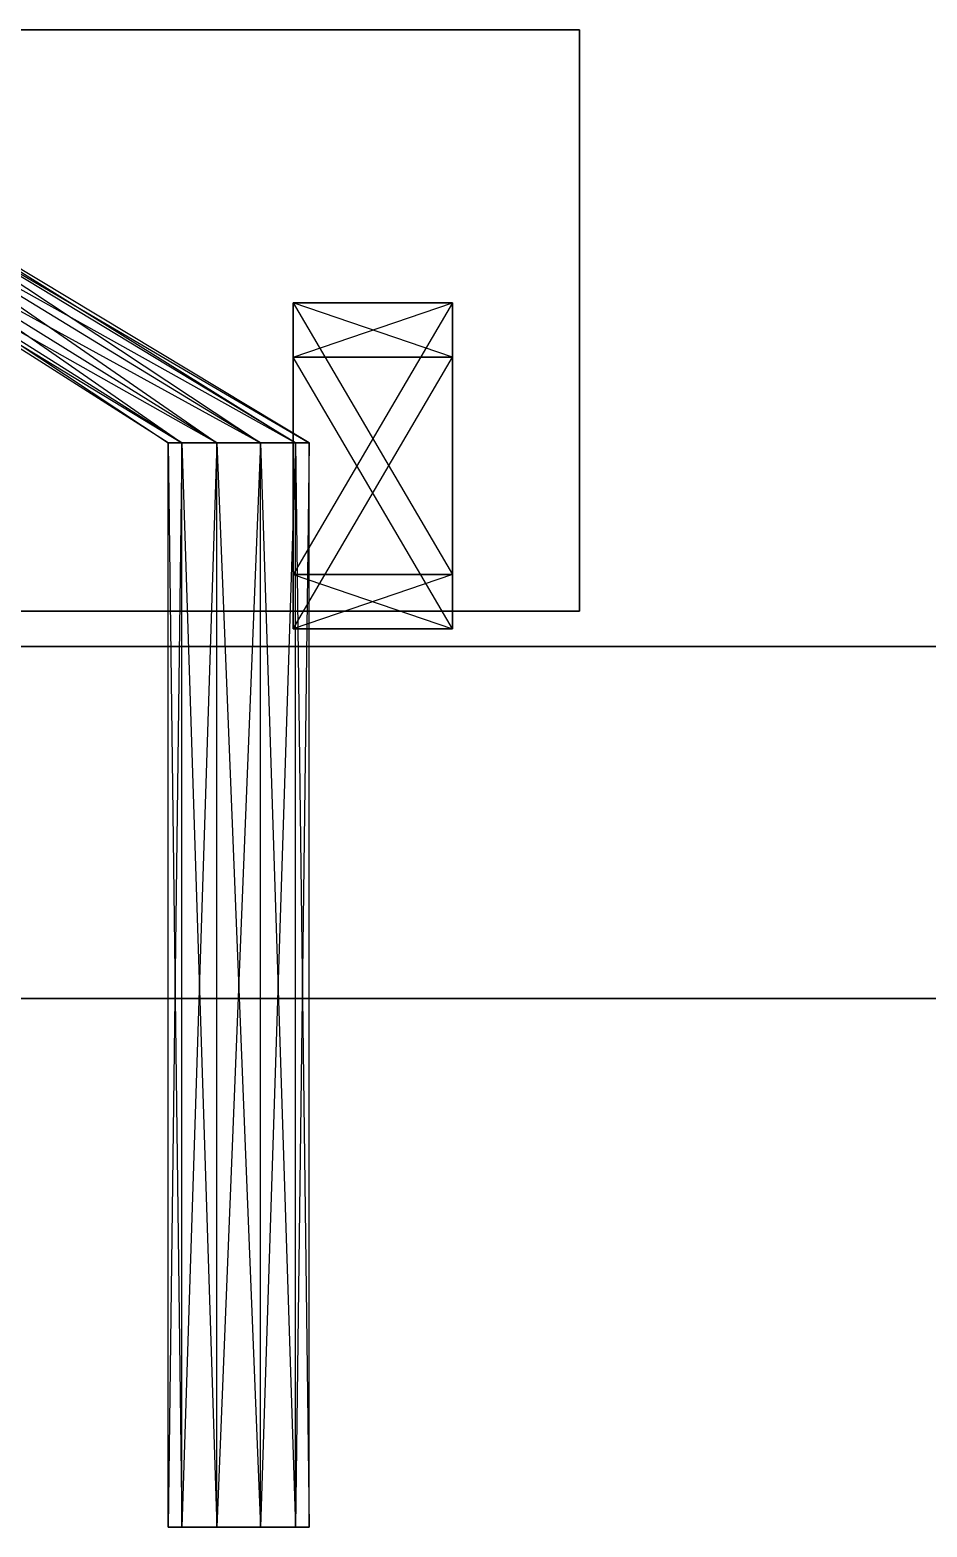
# Model space of a CAD drawing. Extents: x 0 to 4960, y -79 to 258.
# Drawn here: x 3156.7 to 3257, y -78.7 to 88.6 of the extents above; entities that cross this region are included whole.
import ezdxf

# ---------------------------------------------------------------- set-up
doc = ezdxf.new("R2010")
doc.units = 0
doc.layers.add('UB3D', color=1, linetype='CONTINUOUS')

msp = doc.modelspace()

# ---------------------------------------------------------------- linework, layer by layer
at = {"layer": 'UB3D', "color": 27}
for points in [[(3021.259843, 23.622047, -1301.181102), (3218.110236, 23.622047, -1301.181102), (3218.110236, 88.582677, -1301.181102), (3021.259843, 88.582677, -1301.181102)], [(3218.110236, 23.622047, -1458.661417), (3021.259843, 23.622047, -1458.661417), (3021.259843, 88.582677, -1458.661417), (3218.110236, 88.582677, -1458.661417)], [(3218.110236, 88.582677, -1458.661417), (3218.110236, 88.582677, -1301.181102), (3021.259843, 88.582677, -1301.181102)], [(3218.110236, 88.582677, -1458.661417), (3021.259843, 88.582677, -1301.181102), (3021.259843, 88.582677, -1458.661417)], [(3218.110236, 88.582677, -1458.661417), (3021.259843, 88.582677, -1458.661417), (3218.110236, 88.582677, -1458.661417)], [(3021.259843, 23.622047, -1881.102362), (3218.110236, 23.622047, -1881.102362), (3218.110236, 88.582677, -1881.102362), (3021.259843, 88.582677, -1881.102362)], [(3218.110236, 23.622047, -2038.582677), (3021.259843, 23.622047, -2038.582677), (3021.259843, 88.582677, -2038.582677), (3218.110236, 88.582677, -2038.582677)], [(3218.110236, 88.582677, -2038.582677), (3218.110236, 88.582677, -1881.102362), (3021.259843, 88.582677, -1881.102362)], [(3218.110236, 88.582677, -2038.582677), (3021.259843, 88.582677, -1881.102362), (3021.259843, 88.582677, -2038.582677)], [(3218.110236, 88.582677, -2038.582677), (3021.259843, 88.582677, -2038.582677), (3218.110236, 88.582677, -2038.582677)], [(3218.110236, 23.622047, -1301.181102), (3218.110236, 23.622047, -1458.661417), (3218.110236, 88.582677, -1458.661417), (3218.110236, 88.582677, -1301.181102)], [(3218.110236, 23.622047, -1881.102362), (3218.110236, 23.622047, -2038.582677), (3218.110236, 88.582677, -2038.582677), (3218.110236, 88.582677, -1881.102362)], [(3021.259843, 23.622047, -1458.661417), (3021.259843, 23.622047, -1301.181102), (3218.110236, 23.622047, -1301.181102)], [(3021.259843, 23.622047, -1458.661417), (3218.110236, 23.622047, -1301.181102), (3218.110236, 23.622047, -1458.661417)], [(3021.259843, 23.622047, -1458.661417), (3218.110236, 23.622047, -1458.661417), (3021.259843, 23.622047, -1458.661417)], [(3021.259843, 23.622047, -2038.582677), (3021.259843, 23.622047, -1881.102362), (3218.110236, 23.622047, -1881.102362)], [(3021.259843, 23.622047, -2038.582677), (3218.110236, 23.622047, -1881.102362), (3218.110236, 23.622047, -2038.582677)], [(3021.259843, 23.622047, -2038.582677), (3218.110236, 23.622047, -2038.582677), (3021.259843, 23.622047, -2038.582677)]]:
    msp.add_3dface(points, dxfattribs=at)
at = {"layer": 'UB3D', "color": 254}
for points in [[(3140.629921, 70.065157, -1064.629921), (3187.874016, 42.423071, -1060), (3140.629921, 70.870118, -1060)], [(3187.874016, 42.423071, -1060), (3140.629921, 70.870118, -1060), (3186.370079, 42.423071, -1055.370079)], [(3140.629921, 70.870118, -1060), (3186.370079, 42.423071, -1055.370079), (3140.629921, 70.065157, -1055.370079)], [(3140.629921, 67.957953, -1067.488189), (3186.370079, 42.423071, -1064.629921), (3140.629921, 70.065157, -1064.629921)], [(3186.370079, 42.423071, -1064.629921), (3140.629921, 70.065157, -1064.629921), (3187.874016, 42.423071, -1060)], [(3186.370079, 42.423071, -1055.370079), (3140.629921, 70.065157, -1055.370079), (3182.433071, 42.423071, -1052.511811)], [(3140.629921, 70.065157, -1055.370079), (3182.433071, 42.423071, -1052.511811), (3140.629921, 67.957953, -1052.511811)], [(3140.629921, 65.353465, -1067.488189), (3182.433071, 42.423071, -1067.488189), (3140.629921, 67.957953, -1067.488189)], [(3182.433071, 42.423071, -1067.488189), (3140.629921, 67.957953, -1067.488189), (3186.370079, 42.423071, -1064.629921)], [(3182.433071, 42.423071, -1052.511811), (3140.629921, 67.957953, -1052.511811), (3177.566929, 42.423071, -1052.511811)], [(3140.629921, 67.957953, -1052.511811), (3177.566929, 42.423071, -1052.511811), (3140.629921, 65.353465, -1052.511811)], [(3140.629921, 63.246299, -1064.629921), (3177.566929, 42.423071, -1067.488189), (3140.629921, 65.353465, -1067.488189)], [(3177.566929, 42.423071, -1067.488189), (3140.629921, 65.353465, -1067.488189), (3182.433071, 42.423071, -1067.488189)], [(3177.566929, 42.423071, -1052.511811), (3140.629921, 65.353465, -1052.511811), (3173.629921, 42.423071, -1055.370079)], [(3140.629921, 65.353465, -1052.511811), (3173.629921, 42.423071, -1055.370079), (3140.629921, 63.246299, -1055.370079)], [(3140.629921, 62.441339, -1060), (3173.629921, 42.423071, -1060), (3140.629921, 63.246299, -1064.629921)], [(3173.629921, 42.423071, -1060), (3140.629921, 63.246299, -1064.629921), (3177.566929, 42.423071, -1067.488189)], [(3173.629921, 42.423071, -1055.370079), (3140.629921, 63.246299, -1055.370079), (3172.125984, 42.423071, -1060)], [(3140.629921, 63.246299, -1055.370079), (3172.125984, 42.423071, -1060), (3140.629921, 62.441339, -1060)], [(3172.125984, 42.423071, -1060), (3140.629921, 62.441339, -1060), (3173.629921, 42.423071, -1060)], [(3203.897598, 52.001299, -1322.913386), (3186.102402, 52.001299, -1322.913386), (3203.897598, 58.070866, -1322.913386)], [(3186.102402, 52.001299, -1322.913386), (3203.897598, 58.070866, -1322.913386), (3186.102402, 58.070866, -1322.913386)], [(3203.897598, 58.070866, -1322.913386), (3186.102402, 58.070866, -1322.913386), (3203.897598, 58.070866, -1275.669291)], [(3186.102402, 58.070866, -1322.913386), (3203.897598, 58.070866, -1275.669291), (3186.102402, 58.070866, -1275.669291)], [(3203.897598, 58.070866, -1275.669291), (3186.102402, 58.070866, -1275.669291), (3203.897598, 27.723071, -1275.669291)], [(3186.102402, 58.070866, -1275.669291), (3203.897598, 27.723071, -1275.669291), (3186.102402, 27.723071, -1275.669291)], [(3186.102402, 52.001299, -1283.543307), (3186.102402, 27.723071, -1275.669291), (3186.102402, 58.070866, -1275.669291)], [(3186.102402, 27.723071, -1275.669291), (3186.102402, 58.070866, -1275.669291), (3186.102402, 52.001299, -1283.543307)], [(3186.102402, 58.070866, -1275.669291), (3186.102402, 52.001299, -1283.543307), (3186.102402, 52.001299, -1322.913386)], [(3186.102402, 52.001299, -1283.543307), (3186.102402, 52.001299, -1322.913386), (3186.102402, 58.070866, -1275.669291)], [(3186.102402, 52.001299, -1322.913386), (3186.102402, 58.070866, -1275.669291), (3186.102402, 58.070866, -1322.913386)], [(3186.102402, 58.070866, -1275.669291), (3186.102402, 58.070866, -1322.913386), (3186.102402, 52.001299, -1322.913386)], [(3186.102402, 52.001299, -1437.086614), (3203.897598, 52.001299, -1437.086614), (3186.102402, 58.070866, -1437.086614)], [(3203.897598, 52.001299, -1437.086614), (3186.102402, 58.070866, -1437.086614), (3203.897598, 58.070866, -1437.086614)], [(3186.102402, 58.070866, -1437.086614), (3203.897598, 58.070866, -1437.086614), (3186.102402, 58.070866, -1484.330709)], [(3203.897598, 58.070866, -1437.086614), (3186.102402, 58.070866, -1484.330709), (3203.897598, 58.070866, -1484.330709)], [(3186.102402, 58.070866, -1484.330709), (3203.897598, 58.070866, -1484.330709), (3186.102402, 27.723071, -1484.330709)], [(3203.897598, 58.070866, -1484.330709), (3186.102402, 27.723071, -1484.330709), (3203.897598, 27.723071, -1484.330709)], [(3186.102402, 52.001299, -1476.456693), (3186.102402, 27.723071, -1484.330709), (3186.102402, 58.070866, -1484.330709)], [(3186.102402, 27.723071, -1484.330709), (3186.102402, 58.070866, -1484.330709), (3186.102402, 52.001299, -1476.456693)], [(3186.102402, 58.070866, -1484.330709), (3186.102402, 52.001299, -1476.456693), (3186.102402, 52.001299, -1437.086614)], [(3186.102402, 52.001299, -1476.456693), (3186.102402, 52.001299, -1437.086614), (3186.102402, 58.070866, -1484.330709)], [(3186.102402, 52.001299, -1437.086614), (3186.102402, 58.070866, -1484.330709), (3186.102402, 58.070866, -1437.086614)], [(3186.102402, 58.070866, -1484.330709), (3186.102402, 58.070866, -1437.086614), (3186.102402, 52.001299, -1437.086614)], [(3203.897598, 52.001299, -1902.913386), (3186.102402, 52.001299, -1902.913386), (3203.897598, 58.070866, -1902.913386)], [(3186.102402, 52.001299, -1902.913386), (3203.897598, 58.070866, -1902.913386), (3186.102402, 58.070866, -1902.913386)], [(3203.897598, 58.070866, -1902.913386), (3186.102402, 58.070866, -1902.913386), (3203.897598, 58.070866, -1855.669291)], [(3186.102402, 58.070866, -1902.913386), (3203.897598, 58.070866, -1855.669291), (3186.102402, 58.070866, -1855.669291)], [(3203.897598, 58.070866, -1855.669291), (3186.102402, 58.070866, -1855.669291), (3203.897598, 27.723071, -1855.669291)], [(3186.102402, 58.070866, -1855.669291), (3203.897598, 27.723071, -1855.669291), (3186.102402, 27.723071, -1855.669291)], [(3186.102402, 52.001299, -1863.543307), (3186.102402, 27.723071, -1855.669291), (3186.102402, 58.070866, -1855.669291)], [(3186.102402, 27.723071, -1855.669291), (3186.102402, 58.070866, -1855.669291), (3186.102402, 52.001299, -1863.543307)], [(3186.102402, 58.070866, -1855.669291), (3186.102402, 52.001299, -1863.543307), (3186.102402, 52.001299, -1902.913386)], [(3186.102402, 52.001299, -1863.543307), (3186.102402, 52.001299, -1902.913386), (3186.102402, 58.070866, -1855.669291)], [(3186.102402, 52.001299, -1902.913386), (3186.102402, 58.070866, -1855.669291), (3186.102402, 58.070866, -1902.913386)], [(3186.102402, 58.070866, -1855.669291), (3186.102402, 58.070866, -1902.913386), (3186.102402, 52.001299, -1902.913386)], [(3186.102402, 52.001299, -2017.086614), (3203.897598, 52.001299, -2017.086614), (3186.102402, 58.070866, -2017.086614)], [(3203.897598, 52.001299, -2017.086614), (3186.102402, 58.070866, -2017.086614), (3203.897598, 58.070866, -2017.086614)], [(3186.102402, 58.070866, -2017.086614), (3203.897598, 58.070866, -2017.086614), (3186.102402, 58.070866, -2064.330709)], [(3203.897598, 58.070866, -2017.086614), (3186.102402, 58.070866, -2064.330709), (3203.897598, 58.070866, -2064.330709)], [(3186.102402, 58.070866, -2064.330709), (3203.897598, 58.070866, -2064.330709), (3186.102402, 27.723071, -2064.330709)], [(3203.897598, 58.070866, -2064.330709), (3186.102402, 27.723071, -2064.330709), (3203.897598, 27.723071, -2064.330709)], [(3186.102402, 52.001299, -2056.456693), (3186.102402, 27.723071, -2064.330709), (3186.102402, 58.070866, -2064.330709)], [(3186.102402, 27.723071, -2064.330709), (3186.102402, 58.070866, -2064.330709), (3186.102402, 52.001299, -2056.456693)], [(3186.102402, 58.070866, -2064.330709), (3186.102402, 52.001299, -2056.456693), (3186.102402, 52.001299, -2017.086614)], [(3186.102402, 52.001299, -2056.456693), (3186.102402, 52.001299, -2017.086614), (3186.102402, 58.070866, -2064.330709)], [(3186.102402, 52.001299, -2017.086614), (3186.102402, 58.070866, -2064.330709), (3186.102402, 58.070866, -2017.086614)], [(3186.102402, 58.070866, -2064.330709), (3186.102402, 58.070866, -2017.086614), (3186.102402, 52.001299, -2017.086614)], [(3203.897598, 52.001299, -1283.543307), (3203.897598, 27.723071, -1275.669291), (3203.897598, 58.070866, -1275.669291)], [(3203.897598, 27.723071, -1275.669291), (3203.897598, 58.070866, -1275.669291), (3203.897598, 52.001299, -1283.543307)], [(3203.897598, 58.070866, -1275.669291), (3203.897598, 52.001299, -1283.543307), (3203.897598, 52.001299, -1322.913386)], [(3203.897598, 52.001299, -1283.543307), (3203.897598, 52.001299, -1322.913386), (3203.897598, 58.070866, -1275.669291)], [(3203.897598, 52.001299, -1322.913386), (3203.897598, 58.070866, -1275.669291), (3203.897598, 58.070866, -1322.913386)], [(3203.897598, 58.070866, -1275.669291), (3203.897598, 58.070866, -1322.913386), (3203.897598, 52.001299, -1322.913386)], [(3203.897598, 52.001299, -1476.456693), (3203.897598, 27.723071, -1484.330709), (3203.897598, 58.070866, -1484.330709)], [(3203.897598, 27.723071, -1484.330709), (3203.897598, 58.070866, -1484.330709), (3203.897598, 52.001299, -1476.456693)], [(3203.897598, 58.070866, -1484.330709), (3203.897598, 52.001299, -1476.456693), (3203.897598, 52.001299, -1437.086614)], [(3203.897598, 52.001299, -1476.456693), (3203.897598, 52.001299, -1437.086614), (3203.897598, 58.070866, -1484.330709)], [(3203.897598, 52.001299, -1437.086614), (3203.897598, 58.070866, -1484.330709), (3203.897598, 58.070866, -1437.086614)], [(3203.897598, 58.070866, -1484.330709), (3203.897598, 58.070866, -1437.086614), (3203.897598, 52.001299, -1437.086614)], [(3203.897598, 52.001299, -1863.543307), (3203.897598, 27.723071, -1855.669291), (3203.897598, 58.070866, -1855.669291)], [(3203.897598, 27.723071, -1855.669291), (3203.897598, 58.070866, -1855.669291), (3203.897598, 52.001299, -1863.543307)], [(3203.897598, 58.070866, -1855.669291), (3203.897598, 52.001299, -1863.543307), (3203.897598, 52.001299, -1902.913386)], [(3203.897598, 52.001299, -1863.543307), (3203.897598, 52.001299, -1902.913386), (3203.897598, 58.070866, -1855.669291)], [(3203.897598, 52.001299, -1902.913386), (3203.897598, 58.070866, -1855.669291), (3203.897598, 58.070866, -1902.913386)], [(3203.897598, 58.070866, -1855.669291), (3203.897598, 58.070866, -1902.913386), (3203.897598, 52.001299, -1902.913386)], [(3203.897598, 52.001299, -2056.456693), (3203.897598, 27.723071, -2064.330709), (3203.897598, 58.070866, -2064.330709)], [(3203.897598, 27.723071, -2064.330709), (3203.897598, 58.070866, -2064.330709), (3203.897598, 52.001299, -2056.456693)], [(3203.897598, 58.070866, -2064.330709), (3203.897598, 52.001299, -2056.456693), (3203.897598, 52.001299, -2017.086614)], [(3203.897598, 52.001299, -2056.456693), (3203.897598, 52.001299, -2017.086614), (3203.897598, 58.070866, -2064.330709)], [(3203.897598, 52.001299, -2017.086614), (3203.897598, 58.070866, -2064.330709), (3203.897598, 58.070866, -2017.086614)], [(3203.897598, 58.070866, -2064.330709), (3203.897598, 58.070866, -2017.086614), (3203.897598, 52.001299, -2017.086614)], [(3203.897598, 21.653543, -1283.543307), (3186.102402, 21.653543, -1283.543307), (3203.897598, 52.001299, -1283.543307)], [(3186.102402, 21.653543, -1283.543307), (3203.897598, 52.001299, -1283.543307), (3186.102402, 52.001299, -1283.543307)], [(3203.897598, 52.001299, -1283.543307), (3186.102402, 52.001299, -1283.543307), (3203.897598, 52.001299, -1322.913386)], [(3186.102402, 52.001299, -1283.543307), (3203.897598, 52.001299, -1322.913386), (3186.102402, 52.001299, -1322.913386)], [(3186.102402, 27.723071, -1275.669291), (3186.102402, 21.653543, -1283.543307), (3186.102402, 52.001299, -1283.543307)], [(3186.102402, 21.653543, -1283.543307), (3186.102402, 52.001299, -1283.543307), (3186.102402, 27.723071, -1275.669291)], [(3186.102402, 21.653543, -1476.456693), (3203.897598, 21.653543, -1476.456693), (3186.102402, 52.001299, -1476.456693)], [(3203.897598, 21.653543, -1476.456693), (3186.102402, 52.001299, -1476.456693), (3203.897598, 52.001299, -1476.456693)], [(3186.102402, 52.001299, -1476.456693), (3203.897598, 52.001299, -1476.456693), (3186.102402, 52.001299, -1437.086614)], [(3203.897598, 52.001299, -1476.456693), (3186.102402, 52.001299, -1437.086614), (3203.897598, 52.001299, -1437.086614)], [(3186.102402, 21.653543, -1484.330709), (3186.102402, 21.653543, -1476.456693), (3186.102402, 52.001299, -1476.456693)], [(3186.102402, 21.653543, -1476.456693), (3186.102402, 52.001299, -1476.456693), (3186.102402, 27.723071, -1484.330709)], [(3203.897598, 21.653543, -1863.543307), (3186.102402, 21.653543, -1863.543307), (3203.897598, 52.001299, -1863.543307)], [(3186.102402, 21.653543, -1863.543307), (3203.897598, 52.001299, -1863.543307), (3186.102402, 52.001299, -1863.543307)], [(3203.897598, 52.001299, -1863.543307), (3186.102402, 52.001299, -1863.543307), (3203.897598, 52.001299, -1902.913386)], [(3186.102402, 52.001299, -1863.543307), (3203.897598, 52.001299, -1902.913386), (3186.102402, 52.001299, -1902.913386)], [(3186.102402, 27.723071, -1855.669291), (3186.102402, 21.653543, -1863.543307), (3186.102402, 52.001299, -1863.543307)], [(3186.102402, 21.653543, -1863.543307), (3186.102402, 52.001299, -1863.543307), (3186.102402, 27.723071, -1855.669291)], [(3186.102402, 21.653543, -2056.456693), (3203.897598, 21.653543, -2056.456693), (3186.102402, 52.001299, -2056.456693)], [(3203.897598, 21.653543, -2056.456693), (3186.102402, 52.001299, -2056.456693), (3203.897598, 52.001299, -2056.456693)], [(3186.102402, 52.001299, -2056.456693), (3203.897598, 52.001299, -2056.456693), (3186.102402, 52.001299, -2017.086614)], [(3203.897598, 52.001299, -2056.456693), (3186.102402, 52.001299, -2017.086614), (3203.897598, 52.001299, -2017.086614)], [(3186.102402, 21.653543, -2064.330709), (3186.102402, 21.653543, -2056.456693), (3186.102402, 52.001299, -2056.456693)], [(3186.102402, 21.653543, -2056.456693), (3186.102402, 52.001299, -2056.456693), (3186.102402, 27.723071, -2064.330709)], [(3203.897598, 21.653543, -1275.669291), (3203.897598, 21.653543, -1283.543307), (3203.897598, 52.001299, -1283.543307)], [(3203.897598, 21.653543, -1283.543307), (3203.897598, 52.001299, -1283.543307), (3203.897598, 27.723071, -1275.669291)], [(3203.897598, 27.723071, -1484.330709), (3203.897598, 21.653543, -1476.456693), (3203.897598, 52.001299, -1476.456693)], [(3203.897598, 21.653543, -1476.456693), (3203.897598, 52.001299, -1476.456693), (3203.897598, 27.723071, -1484.330709)], [(3203.897598, 21.653543, -1855.669291), (3203.897598, 21.653543, -1863.543307), (3203.897598, 52.001299, -1863.543307)], [(3203.897598, 21.653543, -1863.543307), (3203.897598, 52.001299, -1863.543307), (3203.897598, 27.723071, -1855.669291)], [(3203.897598, 27.723071, -2064.330709), (3203.897598, 21.653543, -2056.456693), (3203.897598, 52.001299, -2056.456693)], [(3203.897598, 21.653543, -2056.456693), (3203.897598, 52.001299, -2056.456693), (3203.897598, 27.723071, -2064.330709)], [(3172.125984, -78.740157, -1060), (3172.125984, 42.423071, -1060), (3173.629921, -78.740157, -1064.629921)], [(3172.125984, 42.423071, -1060), (3173.629921, -78.740157, -1064.629921), (3173.629921, 42.423071, -1060)], [(3173.629921, -78.740157, -1055.370079), (3173.629921, 42.423071, -1055.370079), (3172.125984, -78.740157, -1060)], [(3173.629921, 42.423071, -1055.370079), (3172.125984, -78.740157, -1060), (3172.125984, 42.423071, -1060)], [(3173.629921, -78.740157, -1064.629921), (3173.629921, 42.423071, -1060), (3177.566929, -78.740157, -1067.488189)], [(3173.629921, 42.423071, -1060), (3177.566929, -78.740157, -1067.488189), (3177.566929, 42.423071, -1067.488189)], [(3177.566929, -78.740157, -1052.511811), (3177.566929, 42.423071, -1052.511811), (3173.629921, -78.740157, -1055.370079)], [(3177.566929, 42.423071, -1052.511811), (3173.629921, -78.740157, -1055.370079), (3173.629921, 42.423071, -1055.370079)], [(3177.566929, -78.740157, -1067.488189), (3177.566929, 42.423071, -1067.488189), (3182.433071, -78.740157, -1067.488189)], [(3177.566929, 42.423071, -1067.488189), (3182.433071, -78.740157, -1067.488189), (3182.433071, 42.423071, -1067.488189)], [(3182.433071, -78.740157, -1052.511811), (3182.433071, 42.423071, -1052.511811), (3177.566929, -78.740157, -1052.511811)], [(3182.433071, 42.423071, -1052.511811), (3177.566929, -78.740157, -1052.511811), (3177.566929, 42.423071, -1052.511811)], [(3182.433071, -78.740157, -1067.488189), (3182.433071, 42.423071, -1067.488189), (3186.370079, -78.740157, -1064.629921)], [(3182.433071, 42.423071, -1067.488189), (3186.370079, -78.740157, -1064.629921), (3186.370079, 42.423071, -1064.629921)], [(3186.370079, -78.740157, -1055.370079), (3186.370079, 42.423071, -1055.370079), (3182.433071, -78.740157, -1052.511811)], [(3186.370079, 42.423071, -1055.370079), (3182.433071, -78.740157, -1052.511811), (3182.433071, 42.423071, -1052.511811)], [(3186.370079, -78.740157, -1064.629921), (3186.370079, 42.423071, -1064.629921), (3187.874016, -78.740157, -1060)], [(3186.370079, 42.423071, -1064.629921), (3187.874016, -78.740157, -1060), (3187.874016, 42.423071, -1060)], [(3187.874016, -78.740157, -1060), (3187.874016, 42.423071, -1060), (3186.370079, -78.740157, -1055.370079)], [(3187.874016, 42.423071, -1060), (3186.370079, -78.740157, -1055.370079), (3186.370079, 42.423071, -1055.370079)], [(3203.897598, 27.723071, -1275.669291), (3186.102402, 27.723071, -1275.669291), (3203.897598, 27.723071, -1263.858268)], [(3186.102402, 27.723071, -1275.669291), (3203.897598, 27.723071, -1263.858268), (3186.102402, 27.723071, -1263.858268)], [(3203.897598, 27.723071, -1263.858268), (3186.102402, 27.723071, -1263.858268), (3203.897598, 21.653543, -1263.858268)], [(3186.102402, 27.723071, -1263.858268), (3203.897598, 21.653543, -1263.858268), (3186.102402, 21.653543, -1263.858268)], [(3186.102402, 21.653543, -1263.858268), (3186.102402, 27.723071, -1263.858268), (3186.102402, 21.653543, -1275.669291)], [(3186.102402, 27.723071, -1263.858268), (3186.102402, 21.653543, -1275.669291), (3186.102402, 27.723071, -1275.669291)], [(3186.102402, 21.653543, -1275.669291), (3186.102402, 27.723071, -1275.669291), (3186.102402, 21.653543, -1283.543307)], [(3186.102402, 27.723071, -1484.330709), (3203.897598, 27.723071, -1484.330709), (3186.102402, 27.723071, -1496.141732)], [(3203.897598, 27.723071, -1484.330709), (3186.102402, 27.723071, -1496.141732), (3203.897598, 27.723071, -1496.141732)], [(3186.102402, 27.723071, -1496.141732), (3203.897598, 27.723071, -1496.141732), (3186.102402, 21.653543, -1496.141732)], [(3203.897598, 27.723071, -1496.141732), (3186.102402, 21.653543, -1496.141732), (3203.897598, 21.653543, -1496.141732)], [(3186.102402, 27.723071, -1496.141732), (3186.102402, 21.653543, -1496.141732), (3186.102402, 27.723071, -1484.330709)], [(3186.102402, 21.653543, -1496.141732), (3186.102402, 27.723071, -1484.330709), (3186.102402, 21.653543, -1484.330709)], [(3186.102402, 27.723071, -1484.330709), (3186.102402, 21.653543, -1484.330709), (3186.102402, 21.653543, -1476.456693)], [(3203.897598, 27.723071, -1855.669291), (3186.102402, 27.723071, -1855.669291), (3203.897598, 27.723071, -1843.858268)], [(3186.102402, 27.723071, -1855.669291), (3203.897598, 27.723071, -1843.858268), (3186.102402, 27.723071, -1843.858268)], [(3203.897598, 27.723071, -1843.858268), (3186.102402, 27.723071, -1843.858268), (3203.897598, 21.653543, -1843.858268)], [(3186.102402, 27.723071, -1843.858268), (3203.897598, 21.653543, -1843.858268), (3186.102402, 21.653543, -1843.858268)], [(3186.102402, 21.653543, -1843.858268), (3186.102402, 27.723071, -1843.858268), (3186.102402, 21.653543, -1855.669291)], [(3186.102402, 27.723071, -1843.858268), (3186.102402, 21.653543, -1855.669291), (3186.102402, 27.723071, -1855.669291)], [(3186.102402, 21.653543, -1855.669291), (3186.102402, 27.723071, -1855.669291), (3186.102402, 21.653543, -1863.543307)], [(3186.102402, 27.723071, -2064.330709), (3203.897598, 27.723071, -2064.330709), (3186.102402, 27.723071, -2076.141732)], [(3203.897598, 27.723071, -2064.330709), (3186.102402, 27.723071, -2076.141732), (3203.897598, 27.723071, -2076.141732)], [(3186.102402, 27.723071, -2076.141732), (3203.897598, 27.723071, -2076.141732), (3186.102402, 21.653543, -2076.141732)], [(3203.897598, 27.723071, -2076.141732), (3186.102402, 21.653543, -2076.141732), (3203.897598, 21.653543, -2076.141732)], [(3186.102402, 27.723071, -2076.141732), (3186.102402, 21.653543, -2076.141732), (3186.102402, 27.723071, -2064.330709)], [(3186.102402, 21.653543, -2076.141732), (3186.102402, 27.723071, -2064.330709), (3186.102402, 21.653543, -2064.330709)], [(3186.102402, 27.723071, -2064.330709), (3186.102402, 21.653543, -2064.330709), (3186.102402, 21.653543, -2056.456693)], [(3203.897598, 27.723071, -1263.858268), (3203.897598, 21.653543, -1263.858268), (3203.897598, 27.723071, -1275.669291)], [(3203.897598, 21.653543, -1263.858268), (3203.897598, 27.723071, -1275.669291), (3203.897598, 21.653543, -1275.669291)], [(3203.897598, 27.723071, -1275.669291), (3203.897598, 21.653543, -1275.669291), (3203.897598, 21.653543, -1283.543307)], [(3203.897598, 21.653543, -1496.141732), (3203.897598, 27.723071, -1496.141732), (3203.897598, 21.653543, -1484.330709)], [(3203.897598, 27.723071, -1496.141732), (3203.897598, 21.653543, -1484.330709), (3203.897598, 27.723071, -1484.330709)], [(3203.897598, 21.653543, -1484.330709), (3203.897598, 27.723071, -1484.330709), (3203.897598, 21.653543, -1476.456693)], [(3203.897598, 27.723071, -1843.858268), (3203.897598, 21.653543, -1843.858268), (3203.897598, 27.723071, -1855.669291)], [(3203.897598, 21.653543, -1843.858268), (3203.897598, 27.723071, -1855.669291), (3203.897598, 21.653543, -1855.669291)], [(3203.897598, 27.723071, -1855.669291), (3203.897598, 21.653543, -1855.669291), (3203.897598, 21.653543, -1863.543307)], [(3203.897598, 21.653543, -2076.141732), (3203.897598, 27.723071, -2076.141732), (3203.897598, 21.653543, -2064.330709)], [(3203.897598, 27.723071, -2076.141732), (3203.897598, 21.653543, -2064.330709), (3203.897598, 27.723071, -2064.330709)], [(3203.897598, 21.653543, -2064.330709), (3203.897598, 27.723071, -2064.330709), (3203.897598, 21.653543, -2056.456693)], [(3203.897598, 21.653543, -1263.858268), (3186.102402, 21.653543, -1263.858268), (3203.897598, 21.653543, -1283.543307)], [(3186.102402, 21.653543, -1263.858268), (3203.897598, 21.653543, -1283.543307), (3186.102402, 21.653543, -1283.543307)], [(3186.102402, 21.653543, -1496.141732), (3203.897598, 21.653543, -1496.141732), (3186.102402, 21.653543, -1476.456693)], [(3203.897598, 21.653543, -1496.141732), (3186.102402, 21.653543, -1476.456693), (3203.897598, 21.653543, -1476.456693)], [(3203.897598, 21.653543, -1843.858268), (3186.102402, 21.653543, -1843.858268), (3203.897598, 21.653543, -1863.543307)], [(3186.102402, 21.653543, -1843.858268), (3203.897598, 21.653543, -1863.543307), (3186.102402, 21.653543, -1863.543307)], [(3186.102402, 21.653543, -2076.141732), (3203.897598, 21.653543, -2076.141732), (3186.102402, 21.653543, -2056.456693)], [(3203.897598, 21.653543, -2076.141732), (3186.102402, 21.653543, -2056.456693), (3203.897598, 21.653543, -2056.456693)], [(3180, -78.740157, -1060), (3172.125984, -78.740157, -1060), (3173.629921, -78.740157, -1064.629921)], [(3180, -78.740157, -1060), (3173.629921, -78.740157, -1055.370079), (3172.125984, -78.740157, -1060)], [(3180, -78.740157, -1060), (3173.629921, -78.740157, -1064.629921), (3177.566929, -78.740157, -1067.488189)], [(3180, -78.740157, -1060), (3177.566929, -78.740157, -1052.511811), (3173.629921, -78.740157, -1055.370079)], [(3180, -78.740157, -1060), (3177.566929, -78.740157, -1067.488189), (3182.433071, -78.740157, -1067.488189)], [(3180, -78.740157, -1060), (3182.433071, -78.740157, -1052.511811), (3177.566929, -78.740157, -1052.511811)], [(3180, -78.740157, -1060), (3182.433071, -78.740157, -1067.488189), (3186.370079, -78.740157, -1064.629921)], [(3180, -78.740157, -1060), (3186.370079, -78.740157, -1064.629921), (3187.874016, -78.740157, -1060)], [(3180, -78.740157, -1060), (3187.874016, -78.740157, -1060), (3186.370079, -78.740157, -1055.370079)], [(3180, -78.740157, -1060), (3186.370079, -78.740157, -1055.370079), (3182.433071, -78.740157, -1052.511811)]]:
    msp.add_3dface(points, dxfattribs=at)
at = {"layer": 'UB3D', "color": 94}
for points in [[(0, 19.685039, -3870), (4960.050236, 19.685039, -3870), (4960.050236, -19.685039, -3870), (0, -19.685039, -3870)], [(4960.050236, 19.685039, -719.999961), (0, 19.685039, -719.999961), (0, -19.685039, -719.999961), (4960.050236, -19.685039, -719.999961)], [(0, 19.685039, -719.999961), (0, 19.685039, -3870), (4960.050236, 19.685039, -3870)], [(0, 19.685039, -719.999961), (4960.050236, 19.685039, -3870), (4960.050236, 19.685039, -719.999961)], [(0, 19.685039, -719.999961), (4960.050236, 19.685039, -719.999961), (0, 19.685039, -719.999961)], [(0, -19.685039, -719.999961), (4960.050236, -19.685039, -719.999961), (4960.050236, -19.685039, -3870)], [(0, -19.685039, -719.999961), (4960.050236, -19.685039, -3870), (0, -19.685039, -3870)]]:
    msp.add_3dface(points, dxfattribs=at)

doc.saveas('drawing.dxf')
